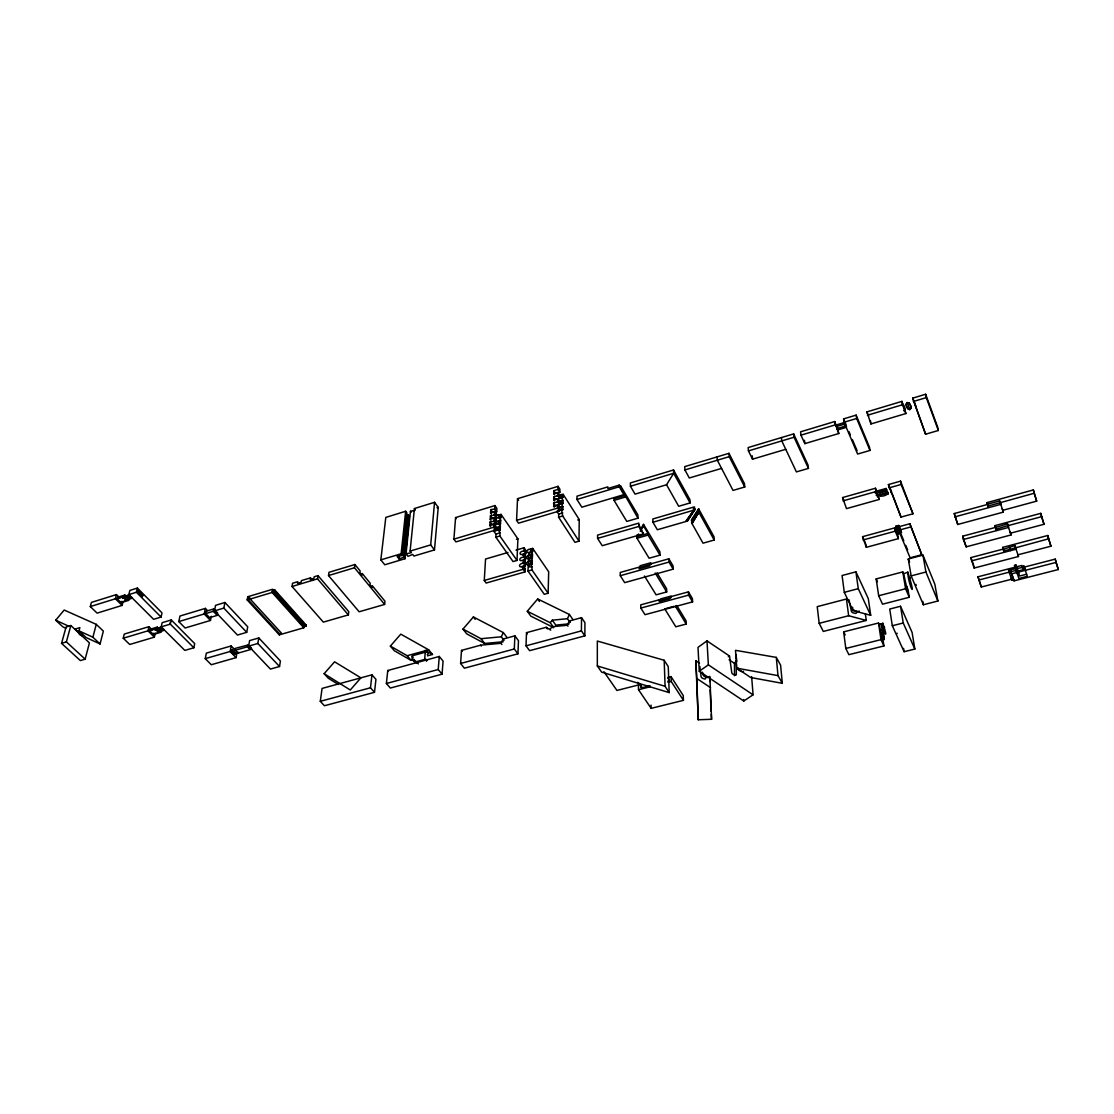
<?xml version="1.0" encoding="UTF-8"?>
<svg xmlns="http://www.w3.org/2000/svg" width="1114" height="1114" viewBox="0 0 1114 1114"><rect width="100%" height="100%" fill="white"/><g stroke="black" fill="none" stroke-linecap="round" stroke-linejoin="round"><path stroke-width="1.5" d="M843.465 422.874L843.855 424.309L843.382 422.86L836.934 424.754L837.324 426.258L836.99 424.796M837.7 429.907L837.296 428.542L837.631 429.976M550.72 630.162L546.194 627.293L526.504 632.668L526.017 645.828L529.61 650.673L584.864 635.857L584.934 622.642L581.536 617.657L569.296 620.999L567.332 625.26L567.987 626.193M584.864 635.857L581.424 630.886L581.536 617.657M558.365 510.797L556.819 511.256L558.671 514.097L558.601 517.23L574.949 542.337L579.015 541.167L579.224 519.528L563.127 494.296L560.328 495.145M623.896 492.987L623.924 494.644L581.828 507.19L576.955 499.462L576.996 496.162L607.854 486.874L607.868 488.531L619.203 485.119L637.96 518.163L626.792 521.422L614.051 500.381L614.037 498.724L625.316 495.368M705.622 677.702L705.608 678.175A1.727 1.1 47.3 0 1 704.257 678.913L702.544 678.245A1.727 1.1 47.3 0 1 701.054 676.421L700.414 671.143M579.015 541.167L562.723 516.005L560.996 506.898L558.685 507.594M560.788 510.365L562.835 509.752L562.89 506.633L561.052 503.779L561.122 500.673L558.56 501.453M560.899 504.155L562.946 503.542L563.016 500.451L561.178 497.582L561.247 494.505L558.685 495.284M560.774 498.055L563.071 497.359L563.127 494.296M559.451 510.95L559.507 507.817L557.654 504.948L557.585 508.081L559.451 510.95L518.497 523.19L516.576 520.377L517.537 498.696L558.058 486.345L559.896 489.227L559.827 492.304L555.747 493.544L553.895 490.661L557.989 489.422L558.058 486.345M557.794 498.71L557.724 501.815L553.602 503.055L555.454 505.923L559.576 504.698L559.632 501.579L557.794 498.71L553.672 499.949L554.368 501.022M557.919 492.499L557.849 495.605L553.742 496.844L555.594 499.713L559.701 498.473L559.771 495.382L557.919 492.499L553.825 493.753L554.521 494.825M554.229 507.26L553.602 503.055M553.672 499.949L553.742 496.844M553.825 493.753L553.895 490.661M528.677 552.85L528.008 571.036L544.259 594.291L548.13 593.205L548.687 571.788L532.687 548.408L528.802 549.536M906.253 404.215L906.35 405.496A12.992 9.065 -13.1 0 0 907.256 407.724L907.506 408.295M530.222 564.171L530.334 561.08L528.37 561.651A2.061 1.393 -34.8 0 0 526.435 563.726A2.061 1.393 -34.8 0 0 528.259 564.742L530.222 564.171L532.06 566.497L531.935 569.908L548.13 593.205M530.445 557.989L530.556 554.925L528.593 555.482A2.061 1.379 -34.7 0 0 526.671 557.571A2.061 1.379 -34.7 0 0 528.482 558.56L530.445 557.989L532.269 560.314L532.144 564.032L530.682 564.45M530.807 558.323L532.367 557.877L532.492 554.187L530.654 551.862L530.765 548.798L532.576 551.764L531.03 552.21M532.576 551.764L532.687 548.408M508.012 552.46L485.551 559.033L484.27 580.464L486.164 583.054L525.028 571.9L523.19 569.268L523.315 566.163L521.352 566.734A2.061 1.379 -35 0 1 519.556 565.717A2.061 1.379 -35 0 1 521.477 563.642L523.441 563.071L523.552 559.994L521.603 560.551A2.061 1.379 -34.9 0 1 519.806 559.562A2.061 1.379 -34.9 0 1 521.728 557.487L523.677 556.916L523.803 553.853L521.853 554.424A2.047 1.365 -34.8 0 1 520.057 553.435A2.047 1.365 -34.8 0 1 521.979 551.374L523.914 550.803L524.04 547.768L516.019 550.107M525.028 571.9L525.167 568.474L523.315 566.163M522.299 567.639A1.629 1.1 -35 0 1 523.705 566.469L525.265 566.023L525.404 562.305L523.552 559.994M523.009 560.857A1.629 1.086 -34.9 0 1 523.942 560.314L525.502 559.869L525.641 556.178L523.803 553.853M522.786 555.371A1.629 1.086 -34.8 0 1 524.193 554.201L525.738 553.755L525.864 550.4L524.04 547.768M517.94 653.821L518.47 640.689L514.877 635.843L502.999 639.074L500.98 643.307L480.607 645.187L461.502 650.395L460.597 663.471L464.371 668.191L517.94 653.821L514.306 648.989L514.877 635.843M494.212 529.15L494.087 531.517L496.022 534.288L495.869 537.185L513.053 561.567L516.993 560.426L517.913 538.884L501.008 514.376L497.053 515.573M406.039 553.811L408.002 556.332L412.695 554.438L413.948 556.053L434.474 549.926L438.234 507.357L434.557 502.303L414.422 508.541L410.105 551.082L411.358 552.711L406.039 553.811L410.453 511.284L414.993 510.323M516.993 560.426L499.866 536.001L500.047 532.548L498.111 529.777L498.237 527.326L495.27 527.813M498.445 530.375L500.172 530.097L500.367 526.337L498.445 523.566L498.571 521.129L495.117 521.7M498.529 524.234L500.506 523.9L500.701 520.182L498.78 517.411L498.905 514.988L496.203 515.434M499.351 518.01L500.827 517.759L501.008 514.376M496.677 511.758L494.741 508.959L490.801 509.627L492.736 512.426L496.677 511.758L496.872 508.374L494.936 505.575L455.584 517.564L453.899 539.148L455.904 541.891L495.66 530.013L495.855 526.56L493.906 523.775L489.868 525.516L490.606 526.574M495.995 524.109L494.045 521.31L490.076 521.979L492.026 524.764L495.995 524.109L496.203 520.349L494.254 517.564L490.23 519.305L490.968 520.349M496.343 517.913L494.393 515.114L490.439 515.782L492.388 518.567L496.343 517.913L496.538 514.181L494.602 511.382L490.592 513.136L491.33 514.181M495.66 530.013L493.711 527.228L493.906 523.775M494.045 521.31L494.254 517.564M494.393 515.114L494.602 511.382M494.741 508.959L494.936 505.575M489.868 525.516L490.076 521.979M490.23 519.305L490.439 515.782M490.592 513.136L490.801 509.627M844.83 426.356L845.234 427.706L838.772 429.6L838.48 428.236L844.844 426.216L844.955 426.996M442.049 674.179L443.08 661.145L439.278 656.466L387.769 670.503L386.391 683.495L390.36 688.048L442.049 674.179L438.22 669.514L439.278 656.466M838.369 428.249L838.745 429.572M837.394 426.244L843.841 424.35M426.537 661.243L426.606 660.337M412.027 659.168L416.455 661.674L424.643 659.446L425.283 652.219A1.977 1.211 4.8 0 1 427.915 652.832A1.977 1.211 4.8 0 1 427.247 654.433M434.474 549.926L430.686 544.913L434.557 502.303M412.486 659.404L412.834 655.631L425.283 652.219M416.998 663.15L414.352 661.632L414.505 659.989M403.755 557.111L408.197 514.612L409.423 516.242L405.009 558.727L384.762 564.77L380.835 559.869L385.806 517.411L405.663 511.256L406.889 512.886L402.405 555.399L397.113 556.485L399.091 559.005L403.755 557.111L405.009 558.727M402.405 555.399L401.137 553.769L405.663 511.256M399.091 559.005L399.383 556.29M906.309 404.507L906.657 402.948M374.499 692.309L375.947 679.359L371.965 674.819L322.085 688.424L320.289 701.319L324.439 705.747L374.499 692.309L370.475 687.784L371.965 674.819M384.608 604.429L384.957 601.212L372.299 585.769L372.118 587.384L370.015 584.822L370.21 583.207L362.259 573.501L362.05 575.13L359.919 572.526L360.128 570.897L354.893 564.519L328.978 572.317L328.519 575.562L359.14 611.781L384.608 604.429L354.475 567.764L354.893 564.519M910.89 407.64L910.041 409.284L908.37 408.949M348.362 614.9L348.779 611.683L318.019 575.618L314.162 576.774L313.911 578.389L310.235 579.489L310.486 577.874L301.434 580.603L301.184 582.218L297.522 583.318L297.786 581.703L292.564 583.263L292.035 586.493L323.339 622.127L348.362 614.9L317.532 578.848L318.019 575.618M274.573 589.696L274.392 590.768L272.303 591.395L303.955 626.709L306.002 626.124L306.155 625.051L274.573 589.696L272.498 590.323L304.122 625.636L306.155 625.051M272.498 590.323L272.679 589.25L247.781 596.728L247.587 597.8L249.647 597.188L249.439 598.26L247.392 598.872L247.197 599.945L279.308 634.855L303.788 627.781L303.955 626.709M279.53 666.506L280.422 661.006L258.796 637.946L249.62 640.606L248.617 646.148L270.423 669.068L279.53 666.506L257.821 643.488L258.796 637.946M279.308 634.855L279.489 633.782L247.392 598.872M303.788 627.781L272.122 592.467L272.303 591.395M246.709 632.348L247.726 626.792L224.931 602.493L215.573 605.32L214.459 610.904L237.449 635.05L246.709 632.348L223.83 608.091L224.931 602.493M238.702 652.247L238.215 653.319L231.183 645.953L206.355 653.138L205.241 658.653L211.284 664.724L236.084 657.622L237.115 652.094M236.084 657.622L230.138 651.481L231.183 645.953M217.174 615.388L217.648 613.02L213.777 608.94L206.215 611.21L205.728 613.591L209.627 617.643L217.174 615.388L213.289 611.321L213.777 608.94M207.441 610.556L205.366 608.383L179.995 616.014L178.783 621.584L185.105 628.004L210.462 620.456L211.312 616.279M210.462 620.456L204.21 613.967L205.366 608.383M906.336 404.201L907.102 402.558L908.843 403.184M193.85 647.777L194.713 643.627L171.25 619.955L162.143 622.684L161.196 626.862L184.827 650.409L193.85 647.777L170.317 624.119L171.25 619.955M910.862 408.504L910.848 406.652A12.895 9.023 -12.3 0 0 909.957 404.41L908.787 402.906M170.108 622.74L170.08 624.411M160.625 631.109L162.978 630.134L163.298 628.742L160.945 629.73L160.625 631.109L163.424 630.566L163.73 629.173L160.945 629.73M157.241 632.125L159.734 631.304L160.054 629.911L157.561 630.733L157.241 632.125L159.859 631.429L160.764 632.306L153.412 634.507L149.568 630.705L149.889 629.313L157.241 627.112L157.812 629.396L155.319 630.218L155.64 628.839L158.132 628.004M159.859 631.429L160.179 630.037M158.717 629.201L161.057 628.226L161.377 626.834L159.024 627.823L158.717 629.201L161.502 628.658L161.822 627.266L159.024 627.823M160.764 632.306L161.07 630.928L158.258 628.129L155.64 628.839M152.131 629.828L148.928 626.667L124.253 634.075L123.236 638.225L129.739 644.477L154.373 637.152L155.333 632.989M157.812 629.396L157.241 627.112M159.734 631.304L157.951 629.521L158.258 628.129M161.07 617.059L162.017 612.881L137.398 588.081L129.878 590.42L128.834 594.611L153.621 619.314L161.07 617.059L136.368 592.272L137.398 588.081M153.412 634.507L153.718 633.198M154.373 637.152L147.953 630.83L148.928 626.667M128.43 599.137L130.811 598.107L131.16 596.714L128.778 597.745L128.43 599.137L131.271 598.566L131.619 597.16L128.778 597.745M125.297 598.984L124.991 600.209L127.525 599.332L124.921 595.001L117.457 597.327L117.095 598.719L121.134 602.702L128.597 600.404L127.873 597.939M126.425 597.146L128.792 596.101L129.14 594.709L126.773 595.739L126.425 597.146L129.266 596.561L129.614 595.168L126.773 595.739M128.597 600.404L128.946 598.998L125.993 596.074L123.32 596.812L122.972 598.218L125.645 597.466M119.825 597.912L116.455 594.598L91.404 602.396L90.29 606.573L97.099 613.132L122.136 605.417L123.181 601.24M117.095 598.719L124.573 596.408L124.921 595.001M121.134 602.702L121.468 601.393M90.29 606.573L115.383 598.789L116.455 594.598M79.275 634.409L82.255 635.788L75.098 629.09L79.874 627.628L78.997 630.872L86.154 637.584L100.051 643.962L103.365 631.109L96.264 624.355L64.18 610.04L55.7 620.233L62.857 626.876L65.837 628.24M100.051 643.962L92.894 637.222L96.264 624.355M85.151 659.154L89.426 642.875L70.864 625.525L66.074 627.001L61.549 643.349L80.361 660.588L85.151 659.154L66.367 641.887L61.549 643.349M66.367 641.887L70.864 625.525M901.797 405.064C902.549 400.33 907.715 413.28 903.997 410.788M570.02 622.42L567.444 618.702L569.379 614.468L537.672 598.97L527.284 611.238L530.807 616.126L553.7 627.614L550.219 622.698L527.284 611.238M910.723 408.476L909.553 409.687L907.673 408.281M462.992 629.09L480.997 638.698L501.3 636.79L503.319 632.585L473.394 616.961L462.992 629.09L466.696 633.838L484.674 643.474L503.25 641.761M666.548 484.757L673.664 473.297L673.524 469.983L630.371 482.947L630.427 486.261L635.064 494.129L666.548 484.757L678.677 506.271L690.095 502.943L689.928 499.629L673.524 469.983M640.23 529.665L643.53 524.36L659.906 551.862L660.017 555.148L649.1 558.225L636.999 538.257L636.929 534.971M638.614 533.968L636.971 536.614L648.014 533.439L648.056 535.082L660.017 555.148M640.272 531.308L643.572 526.003L643.53 524.36M734.488 675.711L734.488 663.373L736.298 660.588L736.312 674.318A1.755 1.1 47.7 0 1 734.975 675.056L733.263 674.388A1.755 1.1 47.6 0 1 731.745 672.536L729.503 656.021L706.986 640.87L698.005 647.345L699.258 671.269L743.79 701.026L753.078 694.802L751.63 676.588M693.521 509.53L694.746 509.404L687.644 520.308L686.433 520.419L694.718 508.945L686.489 521.352L657.344 529.749L652.943 522.257L652.846 518.957L693.395 507.162L694.621 507.051L693.479 508.583L694.69 508.471L693.507 509.056L694.718 508.945M693.549 510.003L694.774 509.878L687.672 520.781L686.461 520.879L694.746 509.404M691.697 523.009L692.128 523.58L698.812 512.148L691.697 523.009L703.018 543.186L714.213 540.025L714.004 536.739L698.631 508.847L691.516 519.723L691.975 520.753L698.659 509.321L692.031 521.686M691.613 521.603L692.059 522.16L691.571 520.656L698.687 509.794L691.613 521.603L692.072 522.633L699.202 511.786L698.743 510.741L691.669 522.536L692.128 523.58M698.798 511.674L692.1 523.107L691.641 522.076L699.146 510.839L698.659 509.321M550.051 629.243L552.168 626.722L567.332 625.26M550.219 622.698L552.321 620.192L567.444 618.702M414.338 659.446L411.038 660.351L394.259 650.687L390.373 646.092L400.775 634.144L428.667 649.81L432.483 654.475L427.539 655.826M324.132 673.692L334.59 661.813L360.88 677.841L350.283 689.998L324.132 673.692L328.212 678.161L338.377 684.511M906.838 403.073L908.606 403.017M699.258 671.269L708.365 664.849L706.986 640.87M728.333 656.731L729.503 656.021M916.321 407.668L913.94 400.65M694.774 509.878L652.943 522.257M686.433 520.419L687.63 519.834L686.795 519.904M686.461 520.879L687.644 520.308M686.489 521.352L687.672 520.781M898.873 526.073L901.574 532.882L898.622 533.69L895.823 526.254L898.775 525.446L900.711 530.097M896.032 527.507L898.984 526.685L898.775 525.446M901.365 531.643L898.413 532.436L895.823 526.254M493.878 515.35L496.538 514.181M498.78 517.411L494.783 519.138L496.705 521.909L500.701 520.182M493.516 521.519L496.203 520.349M498.445 523.566L494.435 525.307L496.371 528.078L500.367 526.337M494.087 531.517L498.111 529.777M496.022 534.288L500.047 532.548M882.274 637.918L882.344 639.742L879.211 624.481L882.859 623.283C889.473 643.057 882.664 631.318 882.859 623.283M906.824 586.215L907.269 589.779L903.621 573.821L907.84 572.136C917.713 603.718 908.007 584.739 907.84 572.136M123.32 596.812L125.854 595.934M122.972 598.218L125.506 597.341L124.573 596.408M996.529 530.501L995.484 527.507L1007.488 523.775L1008.518 526.783M128.834 594.611L136.368 592.272M436.98 507.747L438.234 507.357M557.042 496.203L559.771 495.382M558.615 498.362L561.178 497.582M558.922 501.676L563.016 500.451M556.903 502.4L559.632 501.579M717.082 456.893L717.319 460.221L733.026 490.411L744.737 486.999L744.458 483.671L728.96 453.328L684.734 466.613L684.901 469.941L689.301 477.99L721.566 468.395M781.429 437.565L781.791 440.907L796.413 471.904L808.444 468.395L808.04 465.067L793.655 433.903L748.148 447.563L748.441 450.892L752.549 459.177L785.746 449.304M834.637 421.579L800.576 431.814L800.966 435.156L804.837 443.623L838.814 433.513L834.637 421.579L838.814 433.513M843.59 418.892L856.151 415.118L869.449 447.104L869.964 450.446L857.599 454.052L844.078 422.234L843.59 418.892L846.292 425.256M866.859 411.902L901.936 401.374L905.919 413.545L870.953 423.947L866.859 411.902L868.641 416.26M912.7 398.144L925.637 394.245L937.668 427.135L938.336 430.491L925.595 434.209L912.7 398.144L925.595 434.209M553.519 506.188L561.052 503.779M576.955 499.462L619.231 486.776L619.203 485.119M247.197 599.945L272.122 592.467M292.035 586.493L317.532 578.848M328.519 575.562L354.475 567.764M380.835 559.869L401.137 553.769M410.105 551.082L430.686 544.913M123.236 638.225L147.953 630.83M161.196 626.862L170.317 624.119M178.783 621.584L204.21 613.967M205.728 613.591L213.289 611.321M214.459 610.904L223.83 608.091M453.899 539.148L493.711 527.228M516.576 520.377L557.585 508.081M630.427 486.261L673.664 473.297L690.095 502.943M684.901 469.941L729.224 456.656L728.96 453.328M748.441 450.892L794.045 437.231L793.655 433.903M800.966 435.156L835.11 424.935M844.078 422.234L856.666 418.474L856.151 415.118M867.402 415.257L902.535 404.73L901.936 401.374M913.327 401.486L926.305 397.601L925.637 394.245M560.328 507.399L562.89 506.633M149.568 630.705L156.921 628.505M558.615 510.713L560.927 510.017M158.146 631.805L161.07 630.928M558.671 514.097L562.779 512.872M614.051 500.381L625.344 497.025M558.601 517.23L562.723 516.005M495.869 537.185L499.866 536.001M577.72 519.973L579.224 519.528M516.45 539.315L517.913 538.884M530.654 551.862L528.704 552.433A2.047 1.365 -34.6 0 1 526.908 551.444A2.047 1.365 -34.6 0 1 528.816 549.369M524.095 556.624L525.641 556.178M532.492 554.187L530.932 554.633A1.629 1.086 -34.6 0 1 529.777 553.115M597.591 538.396L638.907 526.421L638.823 523.12L597.577 535.11L597.591 538.396L602.228 545.707L643.377 533.871L638.865 524.764M525.404 562.305L523.859 562.751A1.629 1.086 -34.9 0 1 523.051 562.793M532.269 560.314L530.724 560.774A1.629 1.1 -34.7 0 1 529.749 558.991M279.489 633.782L281.508 633.198L249.439 598.26M230.835 649.977L232.422 649.518L235.555 653.96L232.046 651.147L230.514 651.662M247.976 646.635L235.249 650.298L234.845 649.518L235.096 648.418L248.283 644.936C257.404 652.929 244.579 647.958 248.283 644.936M205.241 658.653L230.138 651.481M248.617 646.148L257.821 643.488M525.167 568.474L523.608 568.92A1.629 1.1 -35 0 1 523.065 568.989M532.06 566.497L530.501 566.942A1.643 1.1 -34.8 0 1 529.331 565.397M484.27 580.464L523.19 569.268M232.394 653.152L235.165 652.358M249.411 648.264L250.998 647.805M636.999 538.257L648.056 535.082M233.272 654.503L234.845 654.057M237.992 653.152L250.706 649.504M528.008 571.036L531.935 569.908M842.56 497.568L875.465 488.238L879.308 499.42L846.501 508.625L842.56 497.568L843.952 500.659M888.401 484.576L900.544 481.137L912.979 513.791L901.017 517.091L888.401 484.576L890.935 490.717M875.131 491.58L876.384 491.218L877.066 493.14M886.02 488.475L886.702 490.383L878.695 492.68L878.111 491.497L877.916 490.731L886.117 488.475L886.786 490.397M890.657 489.227L889.905 489.478L889.571 487.486M843.019 500.882L875.98 491.566L879.308 499.42M888.944 487.904L901.115 484.465L912.979 513.791M875.005 492.458L876.523 492.026L876.996 493.154L876.217 493.307M878.138 491.566L886.243 489.269M875.075 492.792L876.843 492.291M877.916 490.731L878.473 491.831L886.563 489.547M890.267 488.489L889.989 489.464M876.05 495.076L877.818 494.588L878.486 496.51L877.191 495.605M888.123 493.781C878.459 500.339 874.922 491.065 887.524 491.845L888.192 493.781M879.559 494.936L887.649 492.653L888.095 493.725M877.261 495.939L878.264 495.646M879.433 494.129L879.893 495.187L887.969 492.917M891.66 491.873L891.381 492.875L891.075 491.817M877.386 496.733L878.403 496.482M668.846 558.796L649.81 564.144L649.866 565.773L639.074 568.794L639.032 567.165L620.247 572.443L620.289 575.701L624.689 582.636L673.176 569.157L673.037 565.884L668.846 558.796L668.971 562.069L673.176 569.157M649.351 564.798L640.132 567.388L640.09 565.759L650.841 562.751L650.896 564.366M620.289 575.701L668.971 562.069M124.991 600.209L127.65 599.471M390.373 646.092L407.167 655.714L428.667 649.81M862.556 536.683L894.709 527.883L897.842 535.333L898.385 538.633L866.33 547.322L862.556 536.683L865.188 542.56M909.846 523.747L898.023 526.978L898.58 530.278L910.124 557.822L921.765 554.716L909.846 523.747L921.765 554.716M988.452 507.371L987.004 502.623L1033.36 489.937L1036.674 501.133L1002.684 510.351L1002.308 508.68M656.968 572.833L666.59 588.693L666.701 591.938L656.104 594.834L644.477 575.994M987.366 504.28L999.662 500.924L1000.651 503.848M1002.92 510.477L1003.296 512.134L957.761 524.471L954.238 513.554L987.631 504.419L987.993 506.076L1034.182 493.265L1036.674 501.133M863.044 539.984L895.252 531.183L898.385 538.633M898.58 530.278L910.416 527.047M954.893 516.868L1000.651 504.391L1000.275 502.734M659.168 599.819L640.759 604.832L640.828 608.077L645.02 614.691L692.588 601.88L692.421 598.622L688.424 591.868L669.751 596.951L669.82 598.566L659.223 601.449L659.168 599.819L661.632 602.27M669.806 598.051L660.574 600.557L660.518 598.942L671.06 596.074L671.129 597.689M640.828 608.077L688.577 595.127L692.588 601.88M320.289 701.319L370.475 687.784M386.391 683.495L438.22 669.514M460.597 663.471L514.306 648.989M526.017 645.828L581.424 630.886M666.228 608.425L673.747 606.392M155.319 630.218L157.951 629.521M995.484 527.507L995.067 525.613L1040.768 513.345L1043.985 524.29L1010.482 533.202L1010.217 532.005M962.747 536.182L995.679 527.354L996.097 529.247L1008.086 525.529L1008.518 527.437L963.415 539.482L962.747 536.182L966.186 546.849L1011.08 534.929L1010.649 533.035M1007.488 523.775L1007.919 525.683L1041.59 516.673L1043.985 524.29M855.914 571.844L842.073 575.52L844.301 592.328L853.032 610.597L870.702 615.332L868.293 598.608L855.914 571.844L858.267 588.665L870.702 615.332M908.272 559.005L922.935 555.106L934.841 584.223L937.891 601.031L923.367 604.749L911.141 575.896L908.272 559.005L909.567 562.069M676.797 605.543L686.071 620.818L686.224 624.035L675.808 626.792L664.724 608.829M907.882 588.888L909.275 597.285L882.525 604.192L878.681 595.739L876.161 578.932L902.8 571.9L903.621 573.821M1004.146 552.266L1002.697 547.378L1047.759 535.5L1050.92 546.208L1017.876 554.828M1003.129 549.355L1014.938 545.554L1015.926 548.464M1017.987 554.521L1018.447 556.513L974.151 568.043L970.795 557.613L1003.282 549.063L1003.728 551.054L1048.58 538.814L1050.92 546.208M844.301 592.328L858.267 588.665M911.141 575.896L925.929 572.011L937.891 601.031M971.464 560.913L1015.968 549.23L1015.508 547.253M878.681 595.739L905.585 588.749L909.275 597.285M1011.247 578.18L1013.044 577.72L1013.294 578.82L981.295 587.008L978.008 576.787L1021.872 565.439L1022.123 566.539L1023.933 566.065L1027.303 576.314L1018.892 578.472L1014.506 565.411L1015.982 565.035L1018.419 572.123M1014.743 566.511L1016.219 566.135L1019.644 576.022L1026.593 574.239M1022.582 567.541L1055.223 559.117L1058.3 569.546L1014.019 580.881L1010.579 570.674L1008.783 571.148L1008.532 570.048L1024.184 567.165L1023.933 566.065M978.677 580.06L1016.205 570.34L1016.455 571.44L1024.894 569.268L1024.643 568.168L1022.833 568.627M1009.507 573.223L1011.317 572.763L1011.554 573.863L1056.044 562.417L1058.3 569.546M848.659 615.736L846.445 599.012L817.23 606.643L819.18 623.325L848.659 615.736L866.288 620.442L865.341 613.758M1017.207 573.599L1018.669 573.223M900.544 606.267L889.724 609.052L892.314 625.748L904.095 651.718L914.845 649.058L912.101 632.446L900.544 606.267L903.245 622.991L914.845 649.058M1008.783 571.148L1011.985 580.241L1013.768 579.781L1014.019 580.881M866.288 620.442L823.302 631.429L819.18 623.325M882.692 637.626L883.931 645.939L848.882 654.67L845.804 648.459L843.66 631.861L878.528 623.005L879.211 624.481M640.383 684.483L616.933 690.443L603.899 671.672M667.773 677.437L671.032 676.602L683.23 695.526L683.439 700.344L651.133 708.351L638.517 689.719L638.419 684.887M637.668 682.311A1.741 1.295 -33.7 0 0 639.325 683.411L642.235 687.742L650.061 685.764M638.517 689.719L649.963 686.823M667.954 682.283L671.213 681.448L683.439 700.344M892.314 625.748L903.245 622.991M845.804 648.459L880.993 639.645L883.931 645.939M905.209 410.746L903.941 410.495M908.564 578.18L910.319 577.929M882.901 627.349L884.641 627.14M569.198 623.826L555.802 625.121L552.321 620.192M699.453 663.192L695.846 660.783L698.255 719.755L711.567 719.282L709.869 676.365M776.305 657.399L735.491 650.325L736.772 668.163L750.683 677.507L782.307 683.314L780.594 665.142L776.305 657.399L777.99 675.613L782.307 683.314M736.772 668.163L777.99 675.613M856.123 611.029L857.334 611.349A2.701 1.727 37.7 0 0 859.131 611.015M664.181 660.268L597.327 641.037L597.327 665.949L601.644 672.146L669.208 692.616L668.261 666.618L664.181 660.268L665.086 686.308L669.208 692.616M597.327 665.949L665.086 686.308M55.7 620.233L69.124 626.374M78.997 630.872L92.894 637.222M425.144 650.339L432.483 654.475M414.241 661.577L411.637 659.363M695.846 660.783L696.751 678.454L710.523 687.644M708.365 664.849L753.078 694.802M729.085 659.739L734.488 663.373M908.175 409.047L907.45 408.016A12.992 9.065 -13 0 1 906.406 405.83L906.239 404.535M909.024 403.087L909.901 404.131A12.881 9.023 -12.3 0 1 910.792 406.318L910.96 407.599M232.422 649.518L231.99 651.091M115.383 598.789L122.136 605.417M247.781 596.728L250.079 599.221M274.392 590.768L306.002 626.124M292.996 611.962L298.636 618.27M387.769 670.503L388.507 671.366M310.486 577.874L312.686 580.45M407.167 655.714L411.038 660.351M416.455 661.674L418.321 663.916M461.502 650.395L462.213 651.286M480.607 645.187L481.304 646.078M691.571 520.656L692.003 521.227L691.543 520.182M480.997 638.698L484.674 643.474M473.394 616.961L475.218 619.356M500.98 643.307L501.899 644.519M699.146 510.839L698.715 510.268L699.174 511.312M699.202 511.786L698.77 511.215L699.258 512.732M501.3 636.79L504.029 640.397M410.453 511.284L411.163 512.245M503.319 632.585L506.94 637.403M414.422 508.541L415.188 509.571M526.504 632.668L527.395 633.894M455.584 517.564L456.322 518.595M546.194 627.293L547.294 628.839M552.168 626.722L552.822 627.655M537.672 598.97L539.413 601.435M498.237 527.326L500.172 530.097M498.571 521.129L500.506 523.9M569.296 620.999L569.936 621.932M569.379 614.468L572.819 619.426M498.905 514.988L500.827 517.759M845.066 423.821L844.955 422.874M517.537 498.696L518.595 500.283M557.724 501.815L559.576 504.698M560.996 506.898L562.835 509.752M557.849 495.605L559.701 498.473M561.122 500.673L562.946 503.542M557.989 489.422L559.827 492.304M561.247 494.505L563.071 497.359M523.441 563.071L525.265 566.023M523.677 556.916L525.502 559.869M530.334 561.08L532.144 564.032M523.914 550.803L525.738 553.755M530.556 554.925L532.367 557.877M655.199 573.014L666.701 591.938M675.251 605.988L686.224 624.035M638.907 526.421L643.377 533.871M643.572 526.003L648.014 533.439M619.231 486.776L623.924 494.644M698.812 512.148L714.213 540.025M729.224 456.656L744.737 486.999M843.66 631.861L845.192 634.98M877.721 494.588L877.916 495.312M794.045 437.231L808.444 468.395M876.161 578.932L877.442 581.759M698.631 508.847L699.091 509.892M848.993 431.619L850.344 434.808M852.377 439.584L857.098 450.71M901.226 534.623L903.788 540.75M905.724 545.345L907.645 549.94M897.327 526.073L899.276 530.724M897.466 526.866L900.056 533.063M856.666 418.474L869.964 450.446M892.203 493.794L901.017 517.091M876.509 491.984L876.286 491.19M878.473 491.831L878.681 492.583M879.893 495.187L880.116 496.022M887.635 492.625L887.426 491.789M846.334 426.077L846.515 426.648M916.209 585.296L915.917 584.377M902.535 404.73L905.919 413.545M907.269 402.502L909.929 409.632M954.238 513.554L957.761 524.471M970.795 557.613L972.954 563.336M978.008 576.787L981.295 587.008M963.415 539.482L966.186 546.849M926.305 397.601L938.336 430.491M987.004 502.623L988.09 505.714M995.067 525.613L996.111 528.607M1002.697 547.378L1003.714 550.274M1010.579 570.674L1013.768 579.781M1014.506 565.411L1016.957 572.499M1009.326 547.03L1010.482 550.595M1022.123 566.539L1023.084 569.365M1003.296 512.134L999.662 500.924M1007.919 525.683L1011.08 534.929M1018.447 556.513L1014.938 545.554M835.918 425.966C835.584 423.64 836.322 428.041 836.113 425.854M897.132 633.657L897.007 633.212M1055.223 559.117L1056.044 562.417M1047.759 535.5L1048.58 538.814M1040.768 513.345L1041.59 516.673M1033.36 489.937L1034.182 493.265M1015.982 565.035L1016.219 566.135M1011.735 579.141L1011.985 580.241M848.965 599.694L851.347 611.099A1.838 1.184 37.7 0 0 853.129 612.825L855.065 613.341A1.838 1.17 37.8 0 0 856.485 612.477L856.457 611.878M973.483 564.756L974.151 568.043M922.935 555.106L925.929 572.011M922.782 601.393L923.367 604.749M900.544 481.137L901.115 484.465M898.413 532.436L898.622 533.69M902.8 571.9L905.585 588.749M894.709 527.883L895.252 531.183M870.41 420.605L870.953 423.947M903.565 648.39L904.095 651.718M881.968 629.87L883.499 634.367L883.527 633.239M875.465 488.238L875.98 491.566M882.859 628.282L883.221 631.192M883.374 632.167L884.293 639.659L880.979 623.77M881.578 633.212L882.065 636.567M878.528 623.005L880.993 639.645M865.843 544.036L866.33 547.322M735.922 654.391L736.883 661.326M737.76 667.606L737.844 668.149A2.576 1.601 47.6 0 0 740.072 670.865L741.785 671.533A2.576 1.601 47.7 0 0 743.525 671.227M852.572 607.241L853.032 610.597M702.572 672.229L702.795 674.012A2.548 1.615 47.3 0 0 704.995 676.699L706.708 677.368A2.548 1.615 47.3 0 0 708.601 676.783M699.843 666.492L700.205 669.403M804.433 440.281L804.837 443.623M752.256 455.849L752.549 459.177M743.679 699.495L743.79 701.026M711.094 711.164L710.161 689.817M711.289 714.408L711.567 719.282M688.424 591.868L688.577 595.127M671.032 676.602L671.213 681.448M696.751 678.454L698.255 719.755M709.771 678.217L709.883 681.531M651.036 705.148L651.133 708.351M637.96 518.163L637.876 514.863L620.623 485.871L620.637 487.528M854.981 610.695A2.701 1.727 37.7 0 1 853.714 609.845M642.235 687.742A1.741 1.295 -33.7 0 1 641.037 685.667M667.899 678.537A1.755 1.309 -32.5 0 1 667.843 681.211M424.643 659.446A1.991 1.211 4.8 0 1 427.316 660.087M412.779 657.747A1.977 1.211 5.1 0 1 411.804 656.619A1.977 1.211 5.1 0 1 412.834 655.631M142.801 595.266L142.467 596.658L137.635 591.799L137.969 590.392L142.801 595.266"/></g></svg>
